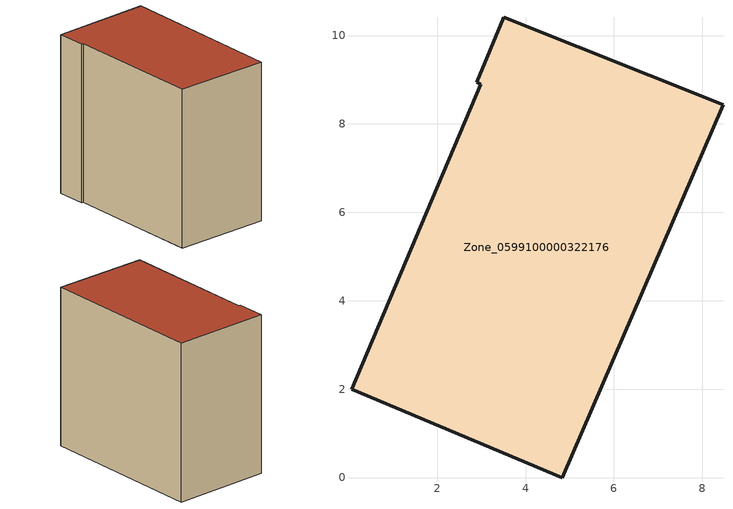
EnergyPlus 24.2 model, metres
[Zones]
Zone_0599100000322176
 floor ground (C_G): 8.47,8.44 4.83,0 0.06,1.99 2.98,8.9 2.89,8.94 3.5,10.41 z0
 wall outside (C_F): 2.98,8.9 0.06,1.99 4.83,0 8.47,8.44 3.5,10.41 2.89,8.94 2.98,8.9 z0:8.55
 roof outside (C_R): 4.83,0 8.47,8.44 3.5,10.41 2.89,8.94 2.98,8.9 0.06,1.99 z8.55
[BUILDING]
Pand.0599100000322176: North Axis=0; Terrain=City; Loads Convergence Tolerance Value=0.04; Temperature Convergence Tolerance Value=0.4; Solar Distribution=FullExterior; Maximum Number of Warmup Days=25; Minimum Number of Warmup Days=1
[Site:Location]
Rotterdam.The.Hague.AP_ZH_NLD Design_Conditions: Latitude=51.96; Longitude=4.45; Time Zone=1; Elevation=-4.5
[SITE:GROUNDTEMPERATURE:BUILDINGSURFACE]
18, 18, 18, 18, 18, 18, 18, 18, 18, 18, 18, 18
[MATERIAL] Thermal Absorptance=0.9; Solar Absorptance=0.7; Visible Absorptance=0.7
Name | Roughness | Thickness | Conductivity | Density | Specific Heat
G.TC.1975-1991 | MediumSmooth | 0.15 | 0.288461 | 540 | 1210
F.TC.1975-1991 | Rough | 0.3 | 0.230769 | 1920 | 840
R.TC.1975-1991 | MediumRough | 0.2 | 0.153846 | 1500 | 1000
[CONSTRUCTION]
C_G: G.TC.1975-1991
C_F: F.TC.1975-1991
C_R: R.TC.1975-1991
[ZONE]
Zone_0599100000322176: Type=1; Multiplier=1; Ceiling Height=Autocalculate; Volume=Autocalculate; Floor Area=autocalculate; Part of Total Floor Area=Yes
[ZONEINFILTRATION:DESIGNFLOWRATE]
Infil_Zone_0599100000322176: Zone or ZoneList or Space or SpaceList=Zone_0599100000322176; Schedule=AlwaysOn; Design Flow Rate Calculation Method=Flow/Area; Flow Rate per Floor Area=0.003; Constant Term Coefficient=1; Temperature Term Coefficient=0; Velocity Term Coefficient=0; Velocity Squared Term Coefficient=0
[HVACTEMPLATE:ZONE:IDEALLOADSAIRSYSTEM]
Zone_0599100000322176: Maximum Heating Supply Air Temperature=50; Minimum Cooling Supply Air Temperature=13; Maximum Heating Supply Air Humidity Ratio=0.0156; Minimum Cooling Supply Air Humidity Ratio=0.0077; Heating Limit=NoLimit; Cooling Limit=NoLimit; Dehumidification Control Type=ConstantSensibleHeatRatio; Cooling Sensible Heat Ratio=0.7; Dehumidification Setpoint=60; Humidification Control Type=None; Humidification Setpoint=30; Outdoor Air Method=None; Outdoor Air Flow Rate per Person=0.00944; Outdoor Air Flow Rate per Zone Floor Area=0; Outdoor Air Flow Rate per Zone=0; Demand Controlled Ventilation Type=None; Outdoor Air Economizer Type=NoEconomizer; Heat Recovery Type=None; Sensible Heat Recovery Effectiveness=0.7; Latent Heat Recovery Effectiveness=0.65
[ZONECONTROL:THERMOSTAT]
ThermostatControl_Zone_0599100000322176: Zone or ZoneList=Zone_0599100000322176; Control Type Schedule=DualSetpointControlType; Control 1=Thermostat_Zone_0599100000322176; Temperature Difference Between Cutout And Setpoint=0
[THERMOSTATSETPOINT:DUALSETPOINT]
Thermostat_Zone_0599100000322176: Heating Setpoint Temperature Schedule=HeatingSetpoint_Zone_0599100000322176; Cooling Setpoint Temperature Schedule=CoolingSetpoint_Zone_0599100000322176
[SCHEDULE:COMPACT]
HeatingSetpoint_Zone_0599100000322176: Through: 12/31, For: AllDays, Until: 24:00, 21
CoolingSetpoint_Zone_0599100000322176: Through: 12/31, For: AllDays, Until: 24:00, 24
DualSetpointControlType: Through: 12/31, For: AllDays, Until: 24:00, 4
AlwaysOn: Through: 12/31, For: AllDays, Until: 24:00, 1
